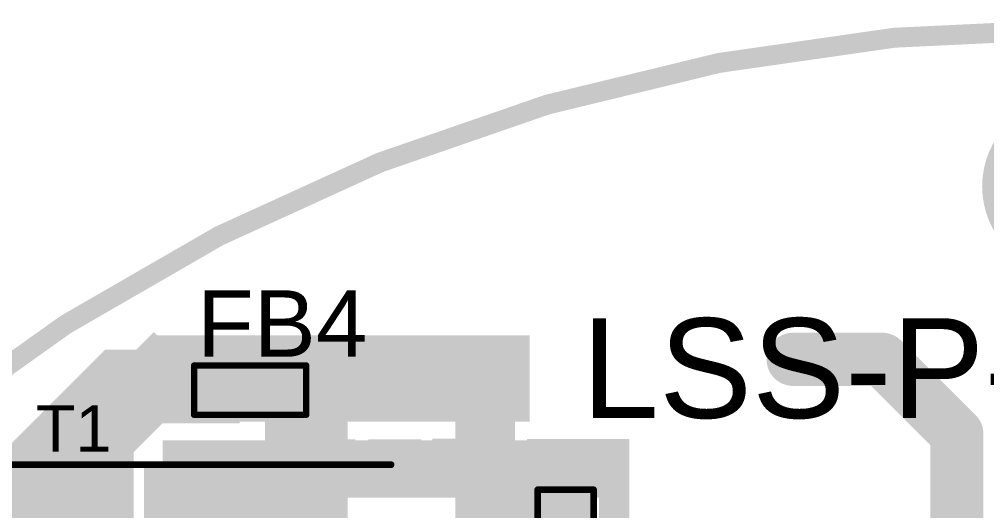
# Model space of a CAD drawing. Header units: millimetres. Extents: x -35.7 to 35.7, y -3.2 to 68.2.
# Drawn here: x -20.08 to -1.61, y 58.81 to 68.19 of the extents above; entities that cross this region are included whole.
import ezdxf

# ---------------------------------------------------------------- set-up
doc = ezdxf.new("R2010")
doc.units = ezdxf.units.MM
for name, color, linetype in [('BottomLayer', 5, 'Continuous'), ('BottomPaste', 16, 'Continuous'), ('BottomSolder', 6, 'Continuous'), ('Mechanical2', 216, 'Continuous'), ('PadHoleLayer', 156, 'Continuous'), ('TopLayer', 1, 'Continuous'), ('TopOverlay', 2, 'Continuous'), ('TopPaste', 8, 'Continuous'), ('TopSolder', 216, 'Continuous'), ('ViaHoleLayer', 16, 'Continuous')]:
    doc.layers.add(name, color=color, linetype=linetype)
doc.styles.add('Arial', font='', dxfattribs={"height": 0.2})
doc.styles.get('Arial').set_extended_font_data('Arial')

# ---------------------------------------------------------------- blocks, each defined once
blk = doc.blocks.new('CAP_0603_B_79')
at = {"layer": 'BottomLayer'}
for points in [[(-1.143, -0.445), (-1.143, 0.445), (-0.381, 0.445), (-0.381, -0.445)], [(0.381, -0.445), (0.381, 0.445), (1.143, 0.445), (1.143, -0.445)]]:
    blk.add_hatch(color=5, dxfattribs=at).paths.add_polyline_path(points)
at = {"layer": 'BottomPaste'}
for points in [[(-1.143, -0.445), (-1.143, 0.445), (-0.381, 0.445), (-0.381, -0.445)], [(0.381, -0.445), (0.381, 0.445), (1.143, 0.445), (1.143, -0.445)]]:
    blk.add_hatch(color=16, dxfattribs=at).paths.add_polyline_path(points)
at = {"layer": 'BottomSolder'}
for points in [[(-1.203, -0.504), (-1.203, 0.504), (-0.321, 0.504), (-0.321, -0.504)], [(0.321, -0.504), (0.321, 0.504), (1.203, 0.504), (1.203, -0.504)]]:
    blk.add_hatch(color=6, dxfattribs=at).paths.add_polyline_path(points)
blk = doc.blocks.new('CAP_0603_B_80')
at = {"layer": 'BottomLayer'}
for points in [[(-1.143, -0.445), (-1.143, 0.445), (-0.381, 0.445), (-0.381, -0.445)], [(0.381, -0.445), (0.381, 0.445), (1.143, 0.445), (1.143, -0.445)]]:
    blk.add_hatch(color=5, dxfattribs=at).paths.add_polyline_path(points)
at = {"layer": 'BottomPaste'}
for points in [[(-1.143, -0.445), (-1.143, 0.445), (-0.381, 0.445), (-0.381, -0.445)], [(0.381, -0.445), (0.381, 0.445), (1.143, 0.445), (1.143, -0.445)]]:
    blk.add_hatch(color=16, dxfattribs=at).paths.add_polyline_path(points)
at = {"layer": 'BottomSolder'}
for points in [[(-1.203, -0.504), (-1.203, 0.504), (-0.321, 0.504), (-0.321, -0.504)], [(0.321, -0.504), (0.321, 0.504), (1.203, 0.504), (1.203, -0.504)]]:
    blk.add_hatch(color=6, dxfattribs=at).paths.add_polyline_path(points)
blk = doc.blocks.new('MPZ1608S121ATDH5_132')
at = {"layer": 'TopLayer'}
for points in [[(-1, 0.4), (-0.4, 0.4), (-0.4, -0.4), (-1, -0.4)], [(0.4, 0.4), (1, 0.4), (1, -0.4), (0.4, -0.4)]]:
    blk.add_hatch(color=1, dxfattribs=at).paths.add_polyline_path(points)
at = {"layer": 'TopPaste'}
for points in [[(-1, 0.4), (-0.4, 0.4), (-0.4, -0.4), (-1, -0.4)], [(0.4, 0.4), (1, 0.4), (1, -0.4), (0.4, -0.4)]]:
    blk.add_hatch(color=8, dxfattribs=at).paths.add_polyline_path(points)
at = {"layer": 'TopSolder'}
for points in [[(-1.102, 0.502), (-0.298, 0.502), (-0.298, -0.502), (-1.102, -0.502)], [(0.298, 0.502), (1.102, 0.502), (1.102, -0.502), (0.298, -0.502)]]:
    blk.add_hatch(color=216, dxfattribs=at).paths.add_polyline_path(points)
at = {"layer": 'TopOverlay', "const_width": 0.12}
for points in [[(-1.067, 0.475), (-1.067, -0.468)], [(1.073, 0.475), (-1.067, 0.475)], [(1.073, 0.475), (1.073, -0.468)], [(1.073, -0.468), (-1.067, -0.468)]]:
    blk.add_lwpolyline(points, dxfattribs=at)
at = {"layer": 'TopOverlay', "const_width": 0.06}
for points in [[(-1.097, 0.475, 1), (-1.037, 0.475, 1)], [(-1.097, 0.475, 1), (-1.037, 0.475, 1)], [(1.043, 0.475, 1), (1.103, 0.475, 1)], [(1.043, 0.475, 1), (1.103, 0.475, 1)], [(-1.097, -0.468, 1), (-1.037, -0.468, 1)], [(-1.097, -0.468, 1), (-1.037, -0.468, 1)], [(1.043, -0.468, 1), (1.103, -0.468, 1)], [(1.043, -0.468, 1), (1.103, -0.468, 1)]]:
    blk.add_lwpolyline(points, format="xyb", close=True, dxfattribs=at)
blk = doc.blocks.new('RES0603_145')
at = {"layer": 'TopLayer'}
for points in [[(-0.381, 0.4445), (-0.381, -0.4445), (-1.143, -0.4445), (-1.143, 0.4445)], [(1.143, 0.4445), (1.143, -0.4445), (0.381, -0.4445), (0.381, 0.4445)]]:
    blk.add_hatch(color=1, dxfattribs=at).paths.add_polyline_path(points)
at = {"layer": 'TopPaste'}
for points in [[(-0.381, 0.4445), (-0.381, -0.4445), (-1.143, -0.4445), (-1.143, 0.4445)], [(1.143, 0.4445), (1.143, -0.4445), (0.381, -0.4445), (0.381, 0.4445)]]:
    blk.add_hatch(color=8, dxfattribs=at).paths.add_polyline_path(points)
at = {"layer": 'TopSolder'}
for points in [[(-0.2794, 0.5461), (-0.2794, -0.5461), (-1.2446, -0.5461), (-1.2446, 0.5461)], [(1.2446, 0.5461), (1.2446, -0.5461), (0.2794, -0.5461), (0.2794, 0.5461)]]:
    blk.add_hatch(color=216, dxfattribs=at).paths.add_polyline_path(points)
at = {"layer": 'TopOverlay', "const_width": 0.127}
for points in [[(1.2192, 0.5334), (-1.2192, 0.5334)], [(-1.2192, -0.5334), (-1.2192, 0.5334)], [(1.2192, -0.5334), (1.2192, 0.5334)], [(1.2192, -0.5334), (-1.2192, -0.5334)]]:
    blk.add_lwpolyline(points, dxfattribs=at)
at = {"layer": 'TopOverlay', "const_width": 0.0635}
for points in [[(-1.25095, 0.5334, 1), (-1.18745, 0.5334, 1)], [(-1.25095, 0.5334, 1), (-1.18745, 0.5334, 1)], [(1.18745, 0.5334, 1), (1.25095, 0.5334, 1)], [(1.18745, 0.5334, 1), (1.25095, 0.5334, 1)], [(-1.25095, -0.5334, 1), (-1.18745, -0.5334, 1)], [(-1.25095, -0.5334, 1), (-1.18745, -0.5334, 1)], [(1.18745, -0.5334, 1), (1.25095, -0.5334, 1)], [(1.18745, -0.5334, 1), (1.25095, -0.5334, 1)]]:
    blk.add_lwpolyline(points, format="xyb", close=True, dxfattribs=at)
blk = doc.blocks.new('RES0603_B_153')
at = {"layer": 'BottomLayer'}
for points in [[(-1.143, -0.4445), (-1.143, 0.4445), (-0.381, 0.4445), (-0.381, -0.4445)], [(0.381, -0.4445), (0.381, 0.4445), (1.143, 0.4445), (1.143, -0.4445)]]:
    blk.add_hatch(color=5, dxfattribs=at).paths.add_polyline_path(points)
at = {"layer": 'BottomPaste'}
for points in [[(-1.143, -0.4445), (-1.143, 0.4445), (-0.381, 0.4445), (-0.381, -0.4445)], [(0.381, -0.4445), (0.381, 0.4445), (1.143, 0.4445), (1.143, -0.4445)]]:
    blk.add_hatch(color=16, dxfattribs=at).paths.add_polyline_path(points)
at = {"layer": 'BottomSolder'}
for points in [[(-1.2446, -0.5461), (-1.2446, 0.5461), (-0.2794, 0.5461), (-0.2794, -0.5461)], [(0.2794, -0.5461), (0.2794, 0.5461), (1.2446, 0.5461), (1.2446, -0.5461)]]:
    blk.add_hatch(color=6, dxfattribs=at).paths.add_polyline_path(points)
blk = doc.blocks.new('750314597_161')
at = {"layer": 'TopLayer'}
for points in [[(-6.48, 3.085), (-5.18, 3.085), (-5.18, 1.915), (-6.48, 1.915)], [(5.18, 3.085), (6.48, 3.085), (6.48, 1.915), (5.18, 1.915)], [(-6.48, 0.585), (-5.18, 0.585), (-5.18, -0.585), (-6.48, -0.585)], [(5.18, 0.585), (6.48, 0.585), (6.48, -0.585), (5.18, -0.585)], [(-6.48, -1.915), (-5.18, -1.915), (-5.18, -3.085), (-6.48, -3.085)], [(5.18, -1.915), (6.48, -1.915), (6.48, -3.085), (5.18, -3.085)]]:
    blk.add_hatch(color=1, dxfattribs=at).paths.add_polyline_path(points)
at = {"layer": 'TopPaste'}
for points in [[(-6.48, 3.085), (-5.18, 3.085), (-5.18, 1.915), (-6.48, 1.915)], [(5.18, 3.085), (6.48, 3.085), (6.48, 1.915), (5.18, 1.915)], [(-6.48, 0.585), (-5.18, 0.585), (-5.18, -0.585), (-6.48, -0.585)], [(5.18, 0.585), (6.48, 0.585), (6.48, -0.585), (5.18, -0.585)], [(-6.48, -1.915), (-5.18, -1.915), (-5.18, -3.085), (-6.48, -3.085)], [(5.18, -1.915), (6.48, -1.915), (6.48, -3.085), (5.18, -3.085)]]:
    blk.add_hatch(color=8, dxfattribs=at).paths.add_polyline_path(points)
at = {"layer": 'TopSolder'}
for points in [[(-6.582, 3.187), (-5.078, 3.187), (-5.078, 1.813), (-6.582, 1.813)], [(5.078, 3.187), (6.582, 3.187), (6.582, 1.813), (5.078, 1.813)], [(-6.582, 0.687), (-5.078, 0.687), (-5.078, -0.687), (-6.582, -0.687)], [(5.078, 0.687), (6.582, 0.687), (6.582, -0.687), (5.078, -0.687)], [(-6.582, -1.813), (-5.078, -1.813), (-5.078, -3.187), (-6.582, -3.187)], [(5.078, -1.813), (6.582, -1.813), (6.582, -3.187), (5.078, -3.187)]]:
    blk.add_hatch(color=216, dxfattribs=at).paths.add_polyline_path(points)
at = {"layer": 'TopOverlay', "const_width": 0.127}
for points in [[(4.14, 4.928), (-3.937, 4.928)], [(4.14, -4.928), (-3.937, -4.928)]]:
    blk.add_lwpolyline(points, dxfattribs=at)
at = {"layer": 'TopOverlay'}
for points, const_width in [([(-3.969, 4.928, 1), (-3.905, 4.928, 1)], 0.0635), ([(4.108, 4.928, 1), (4.172, 4.928, 1)], 0.0635), ([(5.791, 3.505, 1), (5.537, 3.505, 1)], 0.254), ([(5.474, 3.505, 1), (5.601, 3.505, 1)], 0.127), ([(5.728, 3.505, 1), (5.855, 3.505, 1)], 0.127), ([(-3.969, -4.928, 1), (-3.905, -4.928, 1)], 0.0635), ([(4.108, -4.928, 1), (4.172, -4.928, 1)], 0.0635)]:
    blk.add_lwpolyline(points, format="xyb", close=True, dxfattribs=dict(at, const_width=const_width))

msp = doc.modelspace()

# ---------------------------------------------------------------- hatches: boundary and pattern name
at = {"layer": 'BottomLayer'}
for points in [[(-19.431, 60.3), (-18.478, 59.347), (-16.561, 61.265), (-17.513, 62.217)], [(-17.475, 60.508), (-10.338, 60.508), (-10.338, 62.154), (-17.475, 62.154)], [(-19.431, 55.788), (-17.9, 55.788), (-17.9, 60.3), (-19.431, 60.3)], [(-17.348, 56.286), (-13.875, 56.286), (-13.875, 60.147), (-17.348, 60.147)], [(-14.173, 59.055), (-9.017, 59.055), (-9.017, 60.147), (-14.173, 60.147)]]:
    msp.add_hatch(color=5, dxfattribs=at).paths.add_polyline_path(points)
h = msp.add_hatch(color=5, dxfattribs=at)
edge = h.paths.add_edge_path()
edge.add_arc((-10.693, 61.62), 0.3, 0, 360)
h = msp.add_hatch(color=5, dxfattribs=at)
edge = h.paths.add_edge_path()
edge.add_arc((-5.309, 61.697), 0.3, 0, 360)
h = msp.add_hatch(color=5, dxfattribs=at)
edge = h.paths.add_edge_path()
edge.add_arc((-10.693, 60.96), 0.3, 0, 360)
h = msp.add_hatch(color=5, dxfattribs=at)
edge = h.paths.add_edge_path()
edge.add_arc((-10.047, 59.766), 0.3, 0, 360)
h = msp.add_hatch(color=5, dxfattribs=at)
edge = h.paths.add_edge_path()
edge.add_arc((-9.373, 59.766), 0.3, 0, 360)
h = msp.add_hatch(color=5, dxfattribs=at)
edge = h.paths.add_edge_path()
edge.add_arc((-17.31, 59.113), 0.3, 0, 360)
h = msp.add_hatch(color=5, dxfattribs=at)
edge = h.paths.add_edge_path()
edge.add_arc((-16.618, 59.113), 0.3, 0, 360)
at = {"layer": 'BottomSolder'}
h = msp.add_hatch(color=6, dxfattribs=at)
edge = h.paths.add_edge_path()
edge.add_arc((-10.693, 61.62), 0.15, 0, 360)
h = msp.add_hatch(color=6, dxfattribs=at)
edge = h.paths.add_edge_path()
edge.add_arc((-5.309, 61.697), 0.15, 0, 360)
h = msp.add_hatch(color=6, dxfattribs=at)
edge = h.paths.add_edge_path()
edge.add_arc((-10.693, 60.96), 0.15, 0, 360)
h = msp.add_hatch(color=6, dxfattribs=at)
edge = h.paths.add_edge_path()
edge.add_arc((-10.047, 59.766), 0.15, 0, 360)
h = msp.add_hatch(color=6, dxfattribs=at)
edge = h.paths.add_edge_path()
edge.add_arc((-9.373, 59.766), 0.15, 0, 360)
h = msp.add_hatch(color=6, dxfattribs=at)
edge = h.paths.add_edge_path()
edge.add_arc((-17.31, 59.113), 0.15, 0, 360)
h = msp.add_hatch(color=6, dxfattribs=at)
edge = h.paths.add_edge_path()
edge.add_arc((-16.618, 59.113), 0.15, 0, 360)
at = {"layer": 'PadHoleLayer'}
h = msp.add_hatch(color=156, dxfattribs=at)
edge = h.paths.add_edge_path()
edge.add_arc((0, 65), 1.7, 0, 360)
at = {"layer": 'TopLayer'}
for points in [[(-20.249, 60.077), (-19.234, 59.061), (-17.43, 60.864), (-18.446, 61.88)], [(-15.875, 61.88), (-18.446, 61.88), (-18.446, 60.477), (-15.875, 60.477)], [(-15.392, 55.931), (-13.818, 55.931), (-13.818, 61.9), (-15.392, 61.9)], [(-11.76, 60.528), (-10.338, 60.528), (-10.338, 62.001), (-11.76, 62.001)], [(-11.76, 61.544), (-11.76, 58.42), (-10.617, 58.42), (-10.617, 61.544)], [(-20.244, 55.924), (-18.466, 55.924), (-18.466, 60.096), (-20.244, 60.096)], [(-10.389, 59.36), (-8.433, 59.36), (-8.433, 60.173), (-10.389, 60.173)], [(-17.704, 55.931), (-15.977, 55.931), (-15.977, 59.66), (-17.704, 59.66)], [(-9.017, 53.975), (-8.433, 53.975), (-8.433, 59.766), (-9.017, 59.766)], [(-11.76, 59.157), (-11.76, 58.217), (-9.195, 58.217), (-9.195, 59.157)]]:
    msp.add_hatch(color=1, dxfattribs=at).paths.add_polyline_path(points)
h = msp.add_hatch(color=1, dxfattribs=at)
edge = h.paths.add_edge_path()
edge.add_arc((-10.693, 61.62), 0.3, 0, 360)
h = msp.add_hatch(color=1, dxfattribs=at)
edge = h.paths.add_edge_path()
edge.add_arc((-5.309, 61.697), 0.3, 0, 360)
h = msp.add_hatch(color=1, dxfattribs=at)
edge = h.paths.add_edge_path()
edge.add_arc((-10.693, 60.96), 0.3, 0, 360)
h = msp.add_hatch(color=1, dxfattribs=at)
edge = h.paths.add_edge_path()
edge.add_arc((-10.047, 59.766), 0.3, 0, 360)
h = msp.add_hatch(color=1, dxfattribs=at)
edge = h.paths.add_edge_path()
edge.add_arc((-9.373, 59.766), 0.3, 0, 360)
h = msp.add_hatch(color=1, dxfattribs=at)
edge = h.paths.add_edge_path()
edge.add_arc((-17.31, 59.113), 0.3, 0, 360)
h = msp.add_hatch(color=1, dxfattribs=at)
edge = h.paths.add_edge_path()
edge.add_arc((-16.618, 59.113), 0.3, 0, 360)
at = {"layer": 'TopSolder'}
h = msp.add_hatch(color=216, dxfattribs=at)
edge = h.paths.add_edge_path()
edge.add_arc((-10.693, 61.62), 0.15, 0, 360)
h = msp.add_hatch(color=216, dxfattribs=at)
edge = h.paths.add_edge_path()
edge.add_arc((-5.309, 61.697), 0.15, 0, 360)
h = msp.add_hatch(color=216, dxfattribs=at)
edge = h.paths.add_edge_path()
edge.add_arc((-10.693, 60.96), 0.15, 0, 360)
h = msp.add_hatch(color=216, dxfattribs=at)
edge = h.paths.add_edge_path()
edge.add_arc((-10.047, 59.766), 0.15, 0, 360)
h = msp.add_hatch(color=216, dxfattribs=at)
edge = h.paths.add_edge_path()
edge.add_arc((-9.373, 59.766), 0.15, 0, 360)
h = msp.add_hatch(color=216, dxfattribs=at)
edge = h.paths.add_edge_path()
edge.add_arc((-17.31, 59.113), 0.15, 0, 360)
h = msp.add_hatch(color=216, dxfattribs=at)
edge = h.paths.add_edge_path()
edge.add_arc((-16.618, 59.113), 0.15, 0, 360)
at = {"layer": 'ViaHoleLayer'}
h = msp.add_hatch(color=16, dxfattribs=at)
edge = h.paths.add_edge_path()
edge.add_arc((-10.693, 61.62), 0.15, 0, 360)
h = msp.add_hatch(color=16, dxfattribs=at)
edge = h.paths.add_edge_path()
edge.add_arc((-5.309, 61.697), 0.15, 0, 360)
h = msp.add_hatch(color=16, dxfattribs=at)
edge = h.paths.add_edge_path()
edge.add_arc((-10.693, 60.96), 0.15, 0, 360)
h = msp.add_hatch(color=16, dxfattribs=at)
edge = h.paths.add_edge_path()
edge.add_arc((-10.047, 59.766), 0.15, 0, 360)
h = msp.add_hatch(color=16, dxfattribs=at)
edge = h.paths.add_edge_path()
edge.add_arc((-9.373, 59.766), 0.15, 0, 360)
h = msp.add_hatch(color=16, dxfattribs=at)
edge = h.paths.add_edge_path()
edge.add_arc((-17.31, 59.113), 0.15, 0, 360)
h = msp.add_hatch(color=16, dxfattribs=at)
edge = h.paths.add_edge_path()
edge.add_arc((-16.618, 59.113), 0.15, 0, 360)

# ---------------------------------------------------------------- linework, layer by layer
at = {"layer": 'Mechanical2', "const_width": 0.381}
msp.add_lwpolyline([(-30.744, 50.25, -0.267949), (0, 68)], format="xyb", dxfattribs=at)
at = {"layer": 'TopLayer', "const_width": 1.016}
for points in [[(-5.309, 61.697), (-3.607, 61.697)], [(-3.607, 61.697), (-2.184, 60.274)], [(-14.321, 47.427), (-14.321, 60.461)], [(-2.184, 50.851), (-2.184, 60.274)]]:
    msp.add_lwpolyline(points, dxfattribs=at)
at = {"layer": 'TopLayer', "const_width": 0.508}
for points in [[(-5.563, 61.697, 1), (-5.055, 61.697, 1)], [(-3.861, 61.697, 1), (-3.353, 61.697, 1)], [(-3.861, 61.697, 1), (-3.353, 61.697, 1)], [(-14.575, 60.461, 1), (-14.067, 60.461, 1)], [(-2.438, 60.274, 1), (-1.93, 60.274, 1)], [(-2.438, 60.274, 1), (-1.93, 60.274, 1)]]:
    msp.add_lwpolyline(points, format="xyb", close=True, dxfattribs=at)

# ---------------------------------------------------------------- block references
for name, p, rotation in [('CAP_0603_B_80', (-14.173, 60.487), 90), ('CAP_0603_B_79', (-12.912, 60.487), 90), ('RES0603_B_153', (-11.651, 60.461), 270), ('MPZ1608S121ATDH5_132', (-15.672, 61.112), 180), ('750314597_161', (-16.921, 54.757), 180), ('RES0603_145', (-9.652, 57.988), 270)]:
    msp.add_blockref(name, p, dxfattribs=dict(rotation=rotation))

# ---------------------------------------------------------------- texts
at = {"layer": 'TopOverlay', "style": 'Arial'}
for s, height, p in [('FB4', 1.27, (-16.689, 61.746)), ('LSS-P-PCB-T v3.4', 1.905, (-9.347, 60.577)), ('T1', 0.889, (-19.769, 59.931))]:
    msp.add_text(s, height=height, dxfattribs=at).set_placement(p)

doc.saveas('drawing.dxf')
